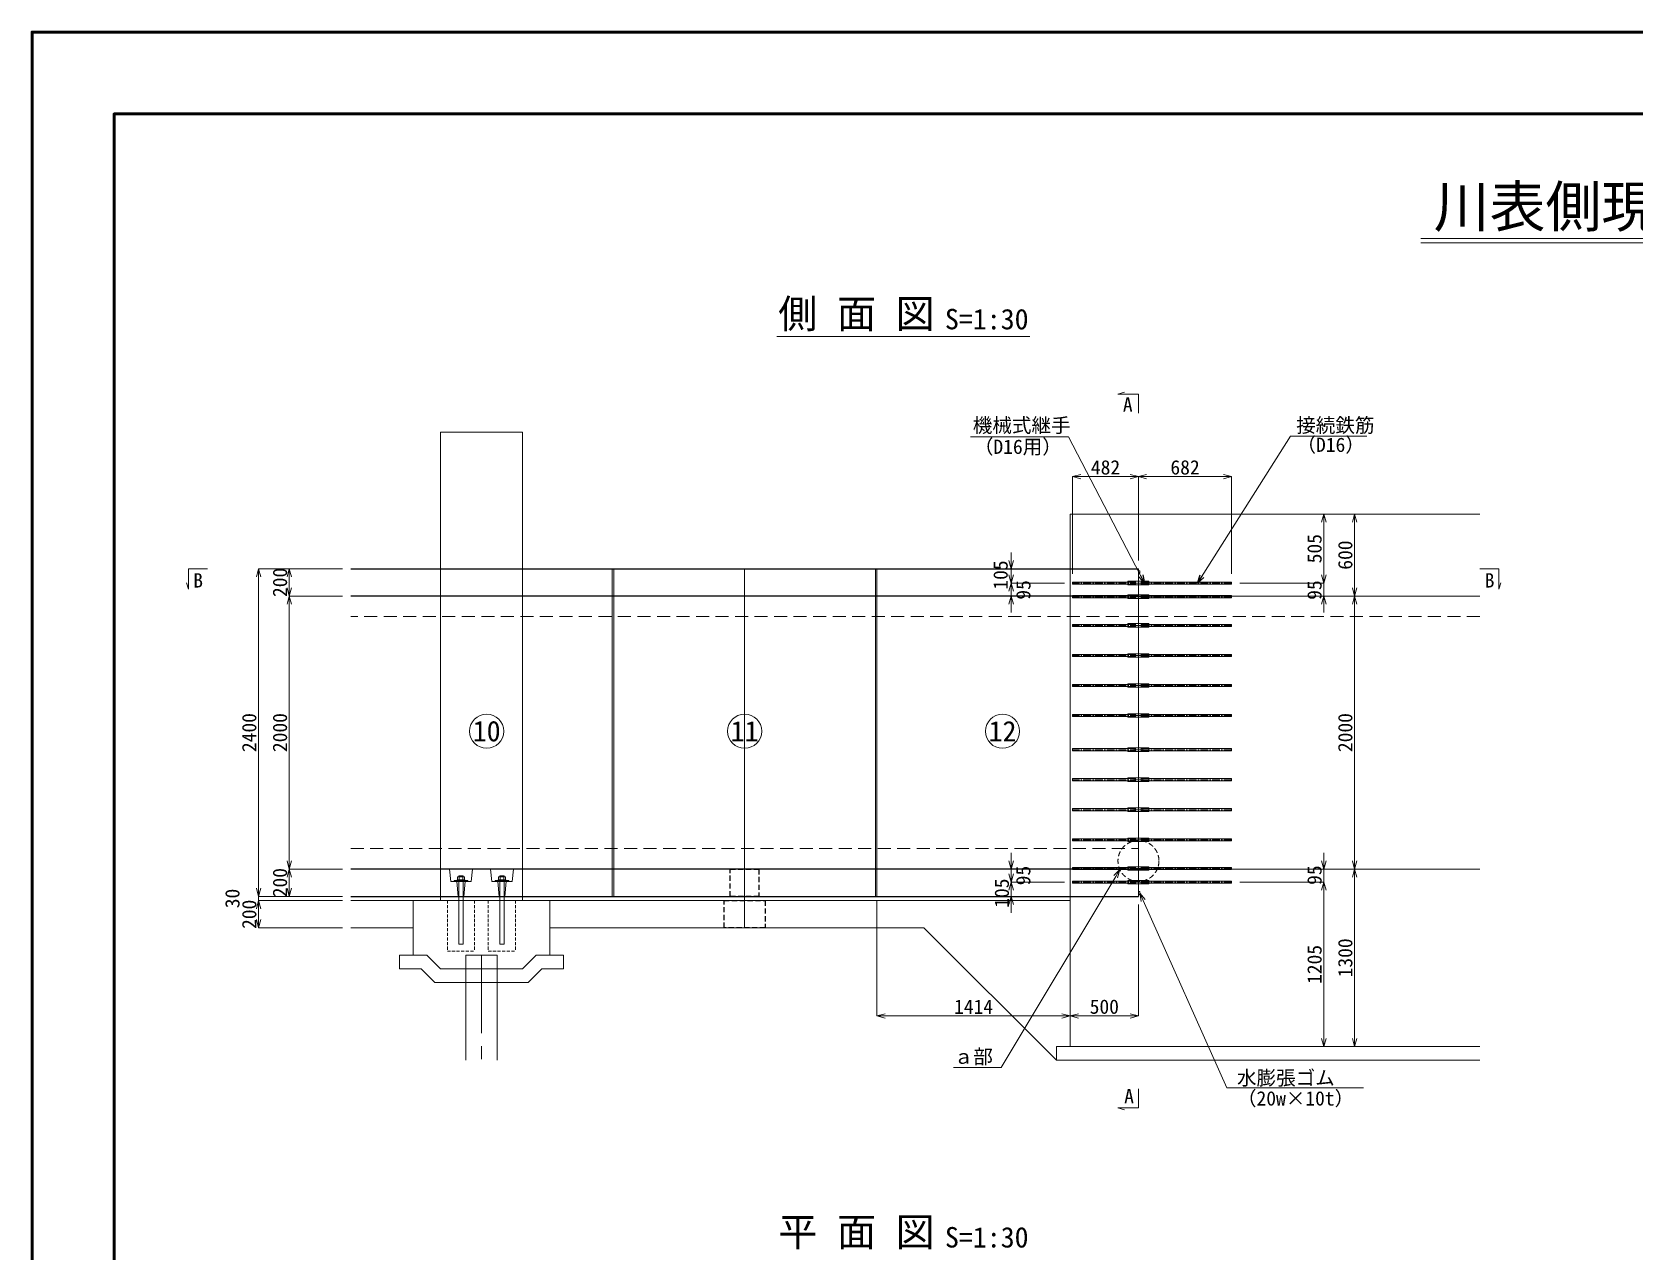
# Model space of a CAD drawing. Header units: millimetres. Extents: x 0 to 25230, y 0 to 17820.
# Drawn here: x 0 to 11733, y 8885 to 17820 of the extents above; entities that cross this region are included whole.
import ezdxf
from ezdxf import colors
from ezdxf.entities.mleader import LeaderData, LeaderLine
from ezdxf.enums import TextEntityAlignment as Align
from ezdxf.math import Vec2, Vec3

# ---------------------------------------------------------------- set-up
doc = ezdxf.new("R2010")
doc.units = ezdxf.units.MM
doc.header["$LTSCALE"] = 30
doc.header["$PDMODE"] = 3
doc.header["$PDSIZE"] = -2
for name, pattern in [('CENTER2', [28.575, 19.05, -3.175, 3.175, -3.175]), ('HIDDEN', [0.375, 0.25, -0.125]), ('HIDDEN2', [4.7625, 3.175, -1.5875])]:
    doc.linetypes.add(name, pattern=pattern)
for name, color, linetype, lineweight in [('0その他', 7, 'Continuous', 13), ('0タイトル', 7, 'Continuous', 13), ('0中心線', 7, 'CENTER2', 5), ('0寸法', 7, 'Continuous', 5), ('0文字', 41, 'Continuous', 5), ('1Pca-BOX', 3, 'Continuous', 25), ('1Pca-BOX割付', 4, 'Continuous', 13), ('1アンカーボルト孔', 30, 'Continuous', 13), ('1グラウトホール', 1, 'HIDDEN2', 25), ('2均し基礎コンクリート', 140, 'Continuous', 13), ('2現場打ち・増しコン', 1, 'HIDDEN2', 13), ('2遮水・可とう矢板', 43, 'Continuous', 13), ('3ブチルゴム等', 173, 'Continuous', 13), ('3機械式継手', 220, 'Continuous', 13), ('3金具', 243, 'Continuous', 13), ('D-TTL', 2, 'Continuous', 50)]:
    doc.layers.add(name, color=color, linetype=linetype, lineweight=lineweight)
doc.layers.add('D-WORK作業ﾚｲﾔ', color=9, linetype='Continuous', lineweight=5, plot=False)
doc.styles.get("Standard").update_dxf_attribs({"font": 'MS Gothic.ttf'})
doc.styles.add('寸法文字', font='MS Gothic.ttf')
doc.styles.add('文字', font='MS Gothic.ttf')
doc.dimstyles.new('1／30', dxfattribs={"dimscale": 30, "dimtxt": 3.5, "dimasz": 2, "dimexe": 0, "dimexo": 2, "dimgap": 0.5, "dimtad": 1, "dimdec": 0, "dimzin": 1, "dimdsep": 46, "dimtxsty": '寸法文字', "dimblk": 'OPEN30', "dimcen": 2.5, "dimclrd": 256, "dimclre": 256, "dimclrt": 256, "dimadec": 0, "dimazin": 0, "dimtfac": 1, "dimtdec": 0, "dimtmove": 0, "dimatfit": 3, "dimldrblk": 'OPEN30', "dimfxl": 1, "dimlwd": -1, "dimlwe": -1, "dimarcsym": 0})

# ---------------------------------------------------------------- blocks, each defined once
blk = doc.blocks.new('*U28')
at = {"layer": '0中心線', "ltscale": 0.1}
blk.add_line((682, 0), (-482, 0), dxfattribs=at)
at = {"layer": '3機械式継手'}
for p, q in [((-77, 8), (-482, 8)), ((-482, -8), (-482, 8)), ((-77, -13), (-77, 13)), ((-77, 13), (-22, 13)), ((-18, 13), (-22, 13)), ((-18, 13), (0, 13)), ((0, 13), (0, -13)), ((18, 13), (0, 13)), ((0, 13), (0, -13)), ((18, 13), (22, 13)), ((77, 13), (22, 13)), ((77, -13), (77, 13)), ((77, 8), (682, 8)), ((682, -8), (682, 8)), ((-77, -8), (-482, -8)), ((-77, -13), (-22, -13)), ((-18, -13), (-22, -13)), ((-18, -13), (0, -13)), ((18, -13), (0, -13)), ((18, -13), (22, -13)), ((77, -13), (22, -13)), ((77, -8), (682, -8))]:
    blk.add_line(p, q, dxfattribs=at)
at = {"layer": '3機械式継手', "linetype": 'HIDDEN2', "ltscale": 0.6}
for p, q in [((-77, 8), (0, 8)), ((-32, -8), (-32, 8)), ((-21, -8), (-21, 8)), ((77, 8), (0, 8)), ((21, -8), (21, 8)), ((32, -8), (32, 8)), ((-77, -8), (0, -8)), ((77, -8), (0, -8))]:
    blk.add_line(p, q, dxfattribs=at)
blk = doc.blocks.new('_Open30')
at = {"color": 0, "linetype": 'ByBlock', "lineweight": -2}
for p, q in [((-1, 0.27), (0, 0)), ((0, 0), (-1, -0.27)), ((0, 0), (-1, 0))]:
    blk.add_line(p, q, dxfattribs=at)
blk = doc.blocks.new('*D62')
at = {"layer": '0寸法', "ltscale": 30, "transparency": 16777216}
for p, q in [((7617, 13852), (7617, 14564)), ((7677, 14564), (8039, 14564)), ((8099, 13949), (8099, 14564))]:
    blk.add_line(p, q, dxfattribs=at)
at = {"layer": 'Defpoints', "color": 0, "ltscale": 30, "transparency": 16777216}
for p in [(8099, 14564), (8099, 13889), (7617, 13792)]:
    blk.add_point(p, dxfattribs=at)
at = {"layer": '0寸法', "ltscale": 30, "transparency": 16777216, "xscale": 60, "yscale": 60, "zscale": 60, "rotation": 180}
blk.add_blockref('_Open30', (7617, 14564), dxfattribs=at)
at = {"layer": '0寸法', "ltscale": 30, "transparency": 16777216, "xscale": 60, "yscale": 60, "zscale": 60}
blk.add_blockref('_Open30', (8099, 14564), dxfattribs=at)
at = {"layer": '0寸法', "ltscale": 30, "transparency": 16777216, "insert": (7858, 14631), "char_height": 105, "attachment_point": 5, "style": '寸法文字'}
blk.add_mtext('482', dxfattribs=at)
blk = doc.blocks.new('*D63')
at = {"layer": '0寸法', "ltscale": 30, "transparency": 16777216}
for p, q in [((8099, 13949), (8099, 14564)), ((8159, 14564), (8721, 14564)), ((8781, 13852), (8781, 14564))]:
    blk.add_line(p, q, dxfattribs=at)
at = {"layer": 'Defpoints', "color": 0, "ltscale": 30, "transparency": 16777216}
for p in [(8781, 14564), (8099, 13889), (8781, 13792)]:
    blk.add_point(p, dxfattribs=at)
at = {"layer": '0寸法', "ltscale": 30, "transparency": 16777216, "xscale": 60, "yscale": 60, "zscale": 60, "rotation": 180}
blk.add_blockref('_Open30', (8099, 14564), dxfattribs=at)
at = {"layer": '0寸法', "ltscale": 30, "transparency": 16777216, "xscale": 60, "yscale": 60, "zscale": 60}
blk.add_blockref('_Open30', (8781, 14564), dxfattribs=at)
at = {"layer": '0寸法', "ltscale": 30, "transparency": 16777216, "insert": (8440, 14631), "char_height": 105, "attachment_point": 5, "style": '寸法文字'}
blk.add_mtext('682', dxfattribs=at)
blk = doc.blocks.new('*D64')
at = {"layer": '0寸法', "ltscale": 30, "transparency": 16777216}
for p, q in [((7167, 13949), (7167, 14009)), ((7557, 13889), (7167, 13889)), ((7167, 13889), (7167, 13784)), ((7557, 13784), (7167, 13784)), ((7167, 13724), (7167, 13664))]:
    blk.add_line(p, q, dxfattribs=at)
at = {"layer": 'Defpoints', "color": 0, "ltscale": 30, "transparency": 16777216}
for p in [(7617, 13889), (7167, 13784), (7617, 13784)]:
    blk.add_point(p, dxfattribs=at)
at = {"layer": '0寸法', "ltscale": 30, "transparency": 16777216, "xscale": 60, "yscale": 60, "zscale": 60}
for p, rotation in [((7167, 13889), 270), ((7167, 13784), 90)]:
    blk.add_blockref('_Open30', p, dxfattribs=dict(at, rotation=rotation))
at = {"layer": '0寸法', "ltscale": 30, "transparency": 16777216, "insert": (7090, 13843), "char_height": 105, "attachment_point": 5, "rotation": 90, "style": '寸法文字'}
blk.add_mtext('105', dxfattribs=at)
blk = doc.blocks.new('*D65')
at = {"layer": '0寸法', "ltscale": 30, "transparency": 16777216}
for p, q in [((7167, 13844), (7167, 13904)), ((7557, 13784), (7167, 13784)), ((7167, 13784), (7167, 13689)), ((7557, 13689), (7167, 13689)), ((7167, 13629), (7167, 13569))]:
    blk.add_line(p, q, dxfattribs=at)
at = {"layer": 'Defpoints', "color": 0, "ltscale": 30, "transparency": 16777216}
for p in [(7617, 13784), (7167, 13689), (7617, 13689)]:
    blk.add_point(p, dxfattribs=at)
at = {"layer": '0寸法', "ltscale": 30, "transparency": 16777216, "xscale": 60, "yscale": 60, "zscale": 60}
for p, rotation in [((7167, 13784), 270), ((7167, 13689), 90)]:
    blk.add_blockref('_Open30', p, dxfattribs=dict(at, rotation=rotation))
at = {"layer": '0寸法', "ltscale": 30, "transparency": 16777216, "insert": (7257, 13734), "char_height": 105, "attachment_point": 5, "rotation": 90, "style": '寸法文字'}
blk.add_mtext('95', dxfattribs=at)
blk = doc.blocks.new('*D66')
at = {"layer": '0寸法', "ltscale": 30, "transparency": 16777216}
for p, q in [((8841, 14289), (9456, 14289)), ((9456, 14229), (9456, 13844)), ((8841, 13784), (9456, 13784))]:
    blk.add_line(p, q, dxfattribs=at)
at = {"layer": 'Defpoints', "color": 0, "ltscale": 30, "transparency": 16777216}
for p in [(8781, 14289), (8781, 13784), (9456, 13784)]:
    blk.add_point(p, dxfattribs=at)
at = {"layer": '0寸法', "ltscale": 30, "transparency": 16777216, "xscale": 60, "yscale": 60, "zscale": 60}
for p, rotation in [((9456, 14289), 90), ((9456, 13784), 270)]:
    blk.add_blockref('_Open30', p, dxfattribs=dict(at, rotation=rotation))
at = {"layer": '0寸法', "ltscale": 30, "transparency": 16777216, "insert": (9388, 14036), "char_height": 105, "attachment_point": 5, "rotation": 90, "style": '寸法文字'}
blk.add_mtext('505', dxfattribs=at)
blk = doc.blocks.new('*D67')
at = {"layer": '0寸法', "ltscale": 30, "transparency": 16777216}
for p, q in [((9456, 13844), (9456, 13904)), ((8841, 13784), (9456, 13784)), ((9456, 13784), (9456, 13689)), ((8841, 13689), (9456, 13689)), ((9456, 13629), (9456, 13569))]:
    blk.add_line(p, q, dxfattribs=at)
at = {"layer": 'Defpoints', "color": 0, "ltscale": 30, "transparency": 16777216}
for p in [(8781, 13784), (8781, 13689), (9456, 13689)]:
    blk.add_point(p, dxfattribs=at)
at = {"layer": '0寸法', "ltscale": 30, "transparency": 16777216, "xscale": 60, "yscale": 60, "zscale": 60}
for p, rotation in [((9456, 13784), 270), ((9456, 13689), 90)]:
    blk.add_blockref('_Open30', p, dxfattribs=dict(at, rotation=rotation))
at = {"layer": '0寸法', "ltscale": 30, "transparency": 16777216, "insert": (9388, 13733), "char_height": 105, "attachment_point": 5, "rotation": 90, "style": '寸法文字'}
blk.add_mtext('95', dxfattribs=at)
blk = doc.blocks.new('*D68')
at = {"layer": '0寸法', "ltscale": 30, "transparency": 16777216}
for p, q in [((8841, 13689), (9681, 13689)), ((9681, 13629), (9681, 11749)), ((8841, 11689), (9681, 11689))]:
    blk.add_line(p, q, dxfattribs=at)
at = {"layer": 'Defpoints', "color": 0, "ltscale": 30, "transparency": 16777216}
for p in [(8781, 13689), (8781, 11689), (9681, 11689)]:
    blk.add_point(p, dxfattribs=at)
at = {"layer": '0寸法', "ltscale": 30, "transparency": 16777216, "xscale": 60, "yscale": 60, "zscale": 60}
for p, rotation in [((9681, 13689), 90), ((9681, 11689), 270)]:
    blk.add_blockref('_Open30', p, dxfattribs=dict(at, rotation=rotation))
at = {"layer": '0寸法', "ltscale": 30, "transparency": 16777216, "insert": (9613, 12689), "char_height": 105, "attachment_point": 5, "rotation": 90, "style": '寸法文字'}
blk.add_mtext('2000', dxfattribs=at)
blk = doc.blocks.new('*D69')
at = {"layer": '0寸法', "ltscale": 30, "transparency": 16777216}
for p, q in [((8841, 14289), (9681, 14289)), ((9681, 13749), (9681, 14229)), ((8841, 13689), (9681, 13689))]:
    blk.add_line(p, q, dxfattribs=at)
at = {"layer": 'Defpoints', "color": 0, "ltscale": 30, "transparency": 16777216}
for p in [(8781, 14289), (9681, 14289), (8781, 13689)]:
    blk.add_point(p, dxfattribs=at)
at = {"layer": '0寸法', "ltscale": 30, "transparency": 16777216, "xscale": 60, "yscale": 60, "zscale": 60}
for p, rotation in [((9681, 14289), 90), ((9681, 13689), 270)]:
    blk.add_blockref('_Open30', p, dxfattribs=dict(at, rotation=rotation))
at = {"layer": '0寸法', "ltscale": 30, "transparency": 16777216, "insert": (9613, 13989), "char_height": 105, "attachment_point": 5, "rotation": 90, "style": '寸法文字'}
blk.add_mtext('600', dxfattribs=at)
blk = doc.blocks.new('*D71')
at = {"layer": '0寸法', "ltscale": 30, "transparency": 16777216}
for p, q in [((9456, 11749), (9456, 11809)), ((8841, 11689), (9456, 11689)), ((9456, 11689), (9456, 11594)), ((8841, 11594), (9456, 11594)), ((9456, 11534), (9456, 11474))]:
    blk.add_line(p, q, dxfattribs=at)
at = {"layer": 'Defpoints', "color": 0, "ltscale": 30, "transparency": 16777216}
for p in [(8781, 11689), (8781, 11594), (9456, 11594)]:
    blk.add_point(p, dxfattribs=at)
at = {"layer": '0寸法', "ltscale": 30, "transparency": 16777216, "xscale": 60, "yscale": 60, "zscale": 60}
for p, rotation in [((9456, 11689), 270), ((9456, 11594), 90)]:
    blk.add_blockref('_Open30', p, dxfattribs=dict(at, rotation=rotation))
at = {"layer": '0寸法', "ltscale": 30, "transparency": 16777216, "insert": (9388, 11645), "char_height": 105, "attachment_point": 5, "rotation": 90, "style": '寸法文字'}
blk.add_mtext('95', dxfattribs=at)
blk = doc.blocks.new('*D72')
at = {"layer": '0寸法', "ltscale": 30, "transparency": 16777216}
for p, q in [((8841, 11594), (9456, 11594)), ((9456, 11534), (9456, 10449)), ((8841, 10389), (9456, 10389))]:
    blk.add_line(p, q, dxfattribs=at)
at = {"layer": 'Defpoints', "color": 0, "ltscale": 30, "transparency": 16777216}
for p in [(8781, 11594), (8781, 10389), (9456, 10389)]:
    blk.add_point(p, dxfattribs=at)
at = {"layer": '0寸法', "ltscale": 30, "transparency": 16777216, "xscale": 60, "yscale": 60, "zscale": 60}
for p, rotation in [((9456, 11594), 90), ((9456, 10389), 270)]:
    blk.add_blockref('_Open30', p, dxfattribs=dict(at, rotation=rotation))
at = {"layer": '0寸法', "ltscale": 30, "transparency": 16777216, "insert": (9388, 10991), "char_height": 105, "attachment_point": 5, "rotation": 90, "style": '寸法文字'}
blk.add_mtext('1205', dxfattribs=at)
blk = doc.blocks.new('*D70')
at = {"layer": '0寸法', "ltscale": 30, "transparency": 16777216}
for p, q in [((8841, 11689), (9681, 11689)), ((9681, 11629), (9681, 10449)), ((8841, 10389), (9681, 10389))]:
    blk.add_line(p, q, dxfattribs=at)
at = {"layer": 'Defpoints', "color": 0, "ltscale": 30, "transparency": 16777216}
for p in [(8781, 11689), (8781, 10389), (9681, 10389)]:
    blk.add_point(p, dxfattribs=at)
at = {"layer": '0寸法', "ltscale": 30, "transparency": 16777216, "xscale": 60, "yscale": 60, "zscale": 60}
for p, rotation in [((9681, 11689), 90), ((9681, 10389), 270)]:
    blk.add_blockref('_Open30', p, dxfattribs=dict(at, rotation=rotation))
at = {"layer": '0寸法', "ltscale": 30, "transparency": 16777216, "insert": (9613, 11039), "char_height": 105, "attachment_point": 5, "rotation": 90, "style": '寸法文字'}
blk.add_mtext('1300', dxfattribs=at)
blk = doc.blocks.new('*D73')
at = {"layer": '0寸法', "ltscale": 30, "transparency": 16777216}
for p, q in [((7167, 11749), (7167, 11809)), ((7557, 11689), (7167, 11689)), ((7167, 11689), (7167, 11594)), ((7557, 11594), (7167, 11594)), ((7167, 11534), (7167, 11474))]:
    blk.add_line(p, q, dxfattribs=at)
at = {"layer": 'Defpoints', "color": 0, "ltscale": 30, "transparency": 16777216}
for p in [(7617, 11689), (7167, 11594), (7617, 11594)]:
    blk.add_point(p, dxfattribs=at)
at = {"layer": '0寸法', "ltscale": 30, "transparency": 16777216, "xscale": 60, "yscale": 60, "zscale": 60}
for p, rotation in [((7167, 11689), 270), ((7167, 11594), 90)]:
    blk.add_blockref('_Open30', p, dxfattribs=dict(at, rotation=rotation))
at = {"layer": '0寸法', "ltscale": 30, "transparency": 16777216, "insert": (7256, 11642), "char_height": 105, "attachment_point": 5, "rotation": 90, "style": '寸法文字'}
blk.add_mtext('95', dxfattribs=at)
blk = doc.blocks.new('*D74')
at = {"layer": '0寸法', "ltscale": 30, "transparency": 16777216}
for p, q in [((7167, 11654), (7167, 11714)), ((7557, 11594), (7167, 11594)), ((7167, 11594), (7167, 11489)), ((7557, 11489), (7167, 11489)), ((7167, 11429), (7167, 11369))]:
    blk.add_line(p, q, dxfattribs=at)
at = {"layer": 'Defpoints', "color": 0, "ltscale": 30, "transparency": 16777216}
for p in [(7617, 11594), (7167, 11489), (7617, 11489)]:
    blk.add_point(p, dxfattribs=at)
at = {"layer": '0寸法', "ltscale": 30, "transparency": 16777216, "xscale": 60, "yscale": 60, "zscale": 60}
for p, rotation in [((7167, 11594), 270), ((7167, 11489), 90)]:
    blk.add_blockref('_Open30', p, dxfattribs=dict(at, rotation=rotation))
at = {"layer": '0寸法', "ltscale": 30, "transparency": 16777216, "insert": (7099, 11513), "char_height": 105, "attachment_point": 5, "rotation": 90, "style": '寸法文字'}
blk.add_mtext('105', dxfattribs=at)
blk = doc.blocks.new('*D75')
at = {"layer": '0寸法', "ltscale": 30, "transparency": 16777216}
for p, q in [((6185, 11429), (6185, 10614)), ((7599, 11429), (7599, 10614)), ((6245, 10614), (7539, 10614))]:
    blk.add_line(p, q, dxfattribs=at)
at = {"layer": 'Defpoints', "color": 0, "ltscale": 30, "transparency": 16777216}
for p in [(6185, 11489), (7599, 11489), (7599, 10614)]:
    blk.add_point(p, dxfattribs=at)
at = {"layer": '0寸法', "ltscale": 30, "transparency": 16777216, "xscale": 60, "yscale": 60, "zscale": 60, "rotation": 180}
blk.add_blockref('_Open30', (6185, 10614), dxfattribs=at)
at = {"layer": '0寸法', "ltscale": 30, "transparency": 16777216, "xscale": 60, "yscale": 60, "zscale": 60}
blk.add_blockref('_Open30', (7599, 10614), dxfattribs=at)
at = {"layer": '0寸法', "ltscale": 30, "transparency": 16777216, "insert": (6892, 10681), "char_height": 105, "attachment_point": 5, "style": '寸法文字'}
blk.add_mtext('1414', dxfattribs=at)
blk = doc.blocks.new('*D76')
at = {"layer": '0寸法', "ltscale": 30, "transparency": 16777216}
for p, q in [((7599, 11429), (7599, 10614)), ((8099, 11429), (8099, 10614)), ((7659, 10614), (8039, 10614))]:
    blk.add_line(p, q, dxfattribs=at)
at = {"layer": 'Defpoints', "color": 0, "ltscale": 30, "transparency": 16777216}
for p in [(7599, 11489), (8099, 11489), (8099, 10614)]:
    blk.add_point(p, dxfattribs=at)
at = {"layer": '0寸法', "ltscale": 30, "transparency": 16777216, "xscale": 60, "yscale": 60, "zscale": 60, "rotation": 180}
blk.add_blockref('_Open30', (7599, 10614), dxfattribs=at)
at = {"layer": '0寸法', "ltscale": 30, "transparency": 16777216, "xscale": 60, "yscale": 60, "zscale": 60}
blk.add_blockref('_Open30', (8099, 10614), dxfattribs=at)
at = {"layer": '0寸法', "ltscale": 30, "transparency": 16777216, "insert": (7849, 10681), "char_height": 105, "attachment_point": 5, "style": '寸法文字'}
blk.add_mtext('500', dxfattribs=at)
blk = doc.blocks.new('*D77')
at = {"layer": '0寸法', "ltscale": 30, "transparency": 16777216}
for p, q in [((2273, 13889), (1883, 13889)), ((1883, 13829), (1883, 13749)), ((2273, 13689), (1883, 13689))]:
    blk.add_line(p, q, dxfattribs=at)
at = {"layer": 'Defpoints', "color": 0, "ltscale": 30, "transparency": 16777216}
for p in [(2333, 13889), (1883, 13689), (2333, 13689)]:
    blk.add_point(p, dxfattribs=at)
at = {"layer": '0寸法', "ltscale": 30, "transparency": 16777216, "xscale": 60, "yscale": 60, "zscale": 60}
for p, rotation in [((1883, 13889), 90), ((1883, 13689), 270)]:
    blk.add_blockref('_Open30', p, dxfattribs=dict(at, rotation=rotation))
at = {"layer": '0寸法', "ltscale": 30, "transparency": 16777216, "insert": (1815, 13789), "char_height": 105, "attachment_point": 5, "rotation": 90, "style": '寸法文字'}
blk.add_mtext('200', dxfattribs=at)
blk = doc.blocks.new('*D78')
at = {"layer": '0寸法', "ltscale": 30, "transparency": 16777216}
for p, q in [((2273, 13689), (1883, 13689)), ((1883, 13629), (1883, 11749)), ((2273, 11689), (1883, 11689))]:
    blk.add_line(p, q, dxfattribs=at)
at = {"layer": 'Defpoints', "color": 0, "ltscale": 30, "transparency": 16777216}
for p in [(2333, 13689), (1883, 11689), (2333, 11689)]:
    blk.add_point(p, dxfattribs=at)
at = {"layer": '0寸法', "ltscale": 30, "transparency": 16777216, "xscale": 60, "yscale": 60, "zscale": 60}
for p, rotation in [((1883, 13689), 90), ((1883, 11689), 270)]:
    blk.add_blockref('_Open30', p, dxfattribs=dict(at, rotation=rotation))
at = {"layer": '0寸法', "ltscale": 30, "transparency": 16777216, "insert": (1815, 12689), "char_height": 105, "attachment_point": 5, "rotation": 90, "style": '寸法文字'}
blk.add_mtext('2000', dxfattribs=at)
blk = doc.blocks.new('*D79')
at = {"layer": '0寸法', "ltscale": 30, "transparency": 16777216}
for p, q in [((2273, 11689), (1883, 11689)), ((1883, 11629), (1883, 11549)), ((2273, 11489), (1883, 11489))]:
    blk.add_line(p, q, dxfattribs=at)
at = {"layer": 'Defpoints', "color": 0, "ltscale": 30, "transparency": 16777216}
for p in [(2333, 11689), (1883, 11489), (2333, 11489)]:
    blk.add_point(p, dxfattribs=at)
at = {"layer": '0寸法', "ltscale": 30, "transparency": 16777216, "xscale": 60, "yscale": 60, "zscale": 60}
for p, rotation in [((1883, 11689), 90), ((1883, 11489), 270)]:
    blk.add_blockref('_Open30', p, dxfattribs=dict(at, rotation=rotation))
at = {"layer": '0寸法', "ltscale": 30, "transparency": 16777216, "insert": (1815, 11590), "char_height": 105, "attachment_point": 5, "rotation": 90, "style": '寸法文字'}
blk.add_mtext('200', dxfattribs=at)
blk = doc.blocks.new('*D80')
at = {"layer": '0寸法', "ltscale": 30, "transparency": 16777216}
for p, q in [((2273, 13889), (1658, 13889)), ((1658, 13829), (1658, 11549)), ((2273, 11489), (1658, 11489))]:
    blk.add_line(p, q, dxfattribs=at)
at = {"layer": 'Defpoints', "color": 0, "ltscale": 30, "transparency": 16777216}
for p in [(2333, 13889), (1658, 11489), (2333, 11489)]:
    blk.add_point(p, dxfattribs=at)
at = {"layer": '0寸法', "ltscale": 30, "transparency": 16777216, "xscale": 60, "yscale": 60, "zscale": 60}
for p, rotation in [((1658, 13889), 90), ((1658, 11489), 270)]:
    blk.add_blockref('_Open30', p, dxfattribs=dict(at, rotation=rotation))
at = {"layer": '0寸法', "ltscale": 30, "transparency": 16777216, "insert": (1590, 12689), "char_height": 105, "attachment_point": 5, "rotation": 90, "style": '寸法文字'}
blk.add_mtext('2400', dxfattribs=at)
blk = doc.blocks.new('*D81')
at = {"layer": '0寸法', "ltscale": 30, "transparency": 16777216}
for p, q in [((1658, 11549), (1658, 11609)), ((2273, 11489), (1658, 11489)), ((1658, 11489), (1658, 11459)), ((2273, 11459), (1658, 11459)), ((1658, 11399), (1658, 11339))]:
    blk.add_line(p, q, dxfattribs=at)
at = {"layer": 'Defpoints', "color": 0, "ltscale": 30, "transparency": 16777216}
for p in [(1658, 11459), (2333, 11489), (2333, 11459)]:
    blk.add_point(p, dxfattribs=at)
at = {"layer": '0寸法', "ltscale": 30, "transparency": 16777216, "xscale": 60, "yscale": 60, "zscale": 60}
for p, rotation in [((1658, 11489), 270), ((1658, 11459), 90)]:
    blk.add_blockref('_Open30', p, dxfattribs=dict(at, rotation=rotation))
at = {"layer": '0寸法', "ltscale": 30, "transparency": 16777216, "insert": (1467, 11474), "char_height": 105, "attachment_point": 5, "rotation": 90, "style": '寸法文字'}
blk.add_mtext('30', dxfattribs=at)
blk = doc.blocks.new('*D82')
at = {"layer": '0寸法', "ltscale": 30, "transparency": 16777216}
for p, q in [((2273, 11459), (1658, 11459)), ((1658, 11399), (1658, 11319)), ((2273, 11259), (1658, 11259))]:
    blk.add_line(p, q, dxfattribs=at)
at = {"layer": 'Defpoints', "color": 0, "ltscale": 30, "transparency": 16777216}
for p in [(2333, 11459), (1658, 11259), (2333, 11259)]:
    blk.add_point(p, dxfattribs=at)
at = {"layer": '0寸法', "ltscale": 30, "transparency": 16777216, "xscale": 60, "yscale": 60, "zscale": 60}
for p, rotation in [((1658, 11459), 90), ((1658, 11259), 270)]:
    blk.add_blockref('_Open30', p, dxfattribs=dict(at, rotation=rotation))
at = {"layer": '0寸法', "ltscale": 30, "transparency": 16777216, "insert": (1590, 11358), "char_height": 105, "attachment_point": 5, "rotation": 90, "style": '寸法文字'}
blk.add_mtext('200', dxfattribs=at)

msp = doc.modelspace()

# ---------------------------------------------------------------- linework, layer by layer
at = {"layer": '0その他', "linetype": 'HIDDEN', "ltscale": 5}
msp.add_circle((8098.89, 11748.86), 150, dxfattribs=at)
at = {"layer": '0タイトル'}
for p, q in [((10165, 16307.03), (15065, 16307.03)), ((10165, 16277.03), (15065, 16277.03)), ((7304.41, 15591.01), (5451.72, 15591.01))]:
    msp.add_line(p, q, dxfattribs=at)
at = {"layer": '0中心線'}
msp.add_line((3289.89, 11058.86), (3289.89, 10288.86), dxfattribs=at)
at = {"layer": '0文字'}
for points in [[(8098.89, 15028.28), (8098.89, 15167.38), (7948.31, 15167.38), (7996.78, 15182.05)], [(1284.08, 13888.86), (1144.98, 13888.86), (1144.98, 13738.28), (1130.32, 13786.75)], [(10598.89, 13888.86), (10737.99, 13888.86), (10737.99, 13738.28), (10752.65, 13786.75)], [(8098.89, 10078.77), (8098.89, 9939.67), (7948.31, 9939.67), (7996.78, 9925)]]:
    msp.add_lwpolyline(points, dxfattribs=at)
for centre in [(3327.89, 12698.86), (5215.89, 12698.86), (7103.89, 12698.86)]:
    msp.add_circle(centre, 125, dxfattribs=at)
at = {"layer": '1Pca-BOX'}
for p, q in [((2332.89, 13888.86), (8098.89, 13888.86)), ((8098.89, 13688.86), (2332.89, 13688.86)), ((8098.89, 11688.86), (2332.89, 11688.86)), ((2332.89, 11488.86), (8098.89, 11488.86))]:
    msp.add_line(p, q, dxfattribs=at)
at = {"layer": '1Pca-BOX', "linetype": 'HIDDEN2', "lineweight": 9}
for p, q in [((8098.89, 13538.86), (2332.89, 13538.86)), ((2332.89, 11838.86), (8098.89, 11838.86))]:
    msp.add_line(p, q, dxfattribs=at)
at = {"layer": '1Pca-BOX割付'}
for p, q in [((4246.89, 13888.86), (4246.89, 11488.86)), ((4258.89, 13888.86), (4258.89, 11488.86)), ((6172.89, 13888.86), (6172.89, 11488.86)), ((6184.89, 13888.86), (6184.89, 11488.86))]:
    msp.add_line(p, q, dxfattribs=at)
at = {"layer": '1アンカーボルト孔', "ltscale": 10}
for p, q in [((3109.89, 11598.86), (3119.89, 11488.86)), ((3409.89, 11598.86), (3419.89, 11488.86))]:
    msp.add_line(p, q, dxfattribs=at)
at = {"layer": '1アンカーボルト孔', "ltscale": 3}
for p, q in [((3159.89, 11488.86), (3169.89, 11598.86)), ((3459.89, 11488.86), (3469.89, 11598.86)), ((3119.89, 11488.86), (3159.89, 11488.86)), ((3419.89, 11488.86), (3459.89, 11488.86))]:
    msp.add_line(p, q, dxfattribs=at)
at = {"layer": '1アンカーボルト孔', "linetype": 'HIDDEN', "ltscale": 3}
for p, q in [((3039.88, 11458.86), (3039.88, 11088.86)), ((3239.88, 11458.86), (3239.88, 11088.86)), ((3339.88, 11458.86), (3339.88, 11088.86)), ((3539.88, 11458.86), (3539.88, 11088.86)), ((3039.88, 11088.86), (3239.88, 11088.86)), ((3339.88, 11088.86), (3539.88, 11088.86))]:
    msp.add_line(p, q, dxfattribs=at)
at = {"layer": '1アンカーボルト孔', "ltscale": 3}
for points in [[(3064.88, 11598.86), (3054.89, 11688.86), (3224.89, 11688.86), (3214.89, 11598.86)], [(3364.88, 11598.86), (3354.89, 11688.86), (3524.89, 11688.86), (3514.89, 11598.86)]]:
    msp.add_lwpolyline(points, close=True, dxfattribs=at)
at = {"layer": '1グラウトホール', "ltscale": 0.4}
for points in [[(5110.89, 11688.86), (5320.89, 11688.86), (5320.89, 11488.86), (5110.89, 11488.86)], [(5065.89, 11458.86), (5365.89, 11458.86), (5365.89, 11258.86), (5065.89, 11258.86)]]:
    msp.add_lwpolyline(points, close=True, dxfattribs=at)
at = {"layer": '2均し基礎コンクリート'}
for p, q in [((2332.89, 11458.86), (7598.89, 11458.86)), ((6184.89, 11458.86), (6184.89, 11258.86)), ((2332.89, 11258.86), (2789.89, 11258.86)), ((3789.89, 11258.86), (6528.89, 11258.86)), ((6528.89, 11258.86), (7498.89, 10288.86)), ((7598.89, 10388.86), (7498.89, 10388.86)), ((7498.89, 10288.86), (7498.89, 10388.86)), ((10598.89, 10288.86), (7498.89, 10288.86))]:
    msp.add_line(p, q, dxfattribs=at)
msp.add_lwpolyline([(3789.89, 11058.86), (3889.89, 11058.86), (3889.89, 10958.86), (3731.31, 10958.86), (3631.31, 10858.86), (2948.47, 10858.86), (2848.47, 10958.86), (2689.89, 10958.86), (2689.89, 11058.86), (2789.89, 11058.86)], dxfattribs=at)
at = {"layer": '2現場打ち・増しコン', "linetype": 'Continuous'}
for p, q in [((2989.89, 14888.86), (2989.89, 13888.86)), ((3589.89, 14888.86), (2989.89, 14888.86)), ((3589.89, 14888.86), (3589.89, 13888.86)), ((7598.89, 13888.86), (7598.89, 14288.86)), ((7598.89, 14288.86), (10598.89, 14288.86)), ((10598.89, 13688.86), (8098.89, 13688.86)), ((10598.89, 11688.86), (8098.89, 11688.86)), ((2789.89, 11458.86), (2789.89, 11058.86)), ((3789.89, 11458.86), (2789.89, 11458.86)), ((3789.89, 11458.86), (3789.89, 11058.86)), ((7598.89, 11488.86), (7598.89, 10388.86)), ((10598.89, 10388.86), (7598.89, 10388.86))]:
    msp.add_line(p, q, dxfattribs=at)
at = {"layer": '2現場打ち・増しコン', "linetype": 'Continuous', "ltscale": 0.2}
for p, q in [((2989.89, 13888.86), (2989.89, 11458.86)), ((3589.89, 13888.86), (3589.89, 11458.86)), ((7598.89, 11488.86), (7598.89, 13888.86))]:
    msp.add_line(p, q, dxfattribs=at)
at = {"layer": '2現場打ち・増しコン', "linetype": 'HIDDEN2', "lineweight": 9}
msp.add_line((10598.89, 13538.86), (8098.89, 13538.86), dxfattribs=at)
at = {"layer": '2現場打ち・増しコン', "linetype": 'Continuous'}
for points in [[(7598.89, 11488.86), (8098.89, 11488.86), (8098.89, 13888.86), (7598.89, 13888.86)], [(2789.89, 11058.86), (2889.89, 11058.86), (2989.89, 10958.86), (3589.89, 10958.86), (3689.89, 11058.86), (3789.89, 11058.86)]]:
    msp.add_lwpolyline(points, dxfattribs=at)
at = {"layer": '2遮水・可とう矢板'}
for p, q in [((3174.89, 11058.86), (3174.89, 10288.86)), ((3404.89, 11058.86), (3174.89, 11058.86)), ((3404.89, 11058.86), (3404.89, 10288.86))]:
    msp.add_line(p, q, dxfattribs=at)
at = {"layer": '3ブチルゴム等'}
for points in [[(8098.89, 13853.86), (8108.89, 13853.86), (8108.89, 13873.86), (8098.89, 13873.86)], [(8098.89, 11523.86), (8108.89, 11523.86), (8108.89, 11503.86), (8098.89, 11503.86)]]:
    msp.add_lwpolyline(points, close=True, dxfattribs=at)
at = {"layer": '3金具'}
for p, q in [((3123.88, 11638.86), (3155.88, 11638.86)), ((3123.88, 11638.86), (3123.88, 11633.36)), ((3155.88, 11638.86), (3155.88, 11633.36)), ((3423.88, 11638.86), (3455.88, 11638.86)), ((3423.88, 11638.86), (3423.88, 11633.36)), ((3455.88, 11638.86), (3455.88, 11633.36)), ((3123.88, 11138.86), (3155.88, 11138.86)), ((3423.88, 11138.86), (3455.88, 11138.86))]:
    msp.add_line(p, q, dxfattribs=at)
at = {"layer": '3金具', "ltscale": 0.3}
for p, q in [((3125.83, 11633.36), (3125.83, 11609.36)), ((3153.93, 11633.36), (3153.93, 11609.36)), ((3425.83, 11633.36), (3425.83, 11609.36)), ((3453.93, 11633.36), (3453.93, 11609.36)), ((3123.88, 11598.86), (3123.88, 11138.86)), ((3155.88, 11598.86), (3155.88, 11138.86)), ((3423.88, 11598.86), (3423.88, 11138.86)), ((3455.88, 11598.86), (3455.88, 11138.86))]:
    msp.add_line(p, q, dxfattribs=at)
at = {"layer": '3金具', "linetype": 'HIDDEN'}
for p, q in [((3123.38, 11609.36), (3123.38, 11598.86)), ((3156.38, 11609.36), (3156.38, 11598.86)), ((3423.38, 11609.36), (3423.38, 11598.86)), ((3456.38, 11609.36), (3456.38, 11598.86))]:
    msp.add_line(p, q, dxfattribs=at)
at = {"layer": '3金具'}
for points in [[(3113.33, 11633.36), (3166.43, 11633.36), (3166.43, 11609.36), (3113.33, 11609.36)], [(3413.33, 11633.36), (3466.43, 11633.36), (3466.43, 11609.36), (3413.33, 11609.36)], [(3089.88, 11604.86), (3189.88, 11604.86), (3189.88, 11598.86), (3089.88, 11598.86)], [(3111.88, 11609.36), (3167.88, 11609.36), (3167.88, 11604.86), (3111.88, 11604.86)], [(3389.88, 11604.86), (3489.88, 11604.86), (3489.88, 11598.86), (3389.88, 11598.86)], [(3411.88, 11609.36), (3467.88, 11609.36), (3467.88, 11604.86), (3411.88, 11604.86)]]:
    msp.add_lwpolyline(points, close=True, dxfattribs=at)
at = {"layer": 'D-TTL'}
for points in [[(0, 0), (25230, 0), (25230, 17820), (0, 17820)], [(600, 600), (24630, 600), (24630, 17220), (600, 17220)]]:
    msp.add_lwpolyline(points, close=True, dxfattribs=at)
at = {"layer": 'D-WORK作業ﾚｲﾔ'}
msp.add_line((5215.89, 13888.86), (5215.89, 11258.86), dxfattribs=at)

# ---------------------------------------------------------------- block references
at = {"layer": '3機械式継手', "ltscale": 0.8}
for p in [(8098.89, 13783.86), (8098.89, 13683.86), (8098.89, 13473.86), (8098.89, 13253.86), (8098.89, 13033.86), (8098.89, 12813.86), (8098.89, 12563.86), (8098.89, 12343.86), (8098.89, 12123.86), (8098.89, 11903.86), (8098.89, 11693.86), (8098.89, 11593.86)]:
    msp.add_blockref('*U28', p, dxfattribs=at)

# ---------------------------------------------------------------- texts
at = {"layer": '0タイトル', "style": '文字'}
for s, height, p in [('川表側現場打接合部詳細図', 300, (10259.92, 16392.03)), ('側 面 図', 210, (5462.25, 15651.8)), ('S=1:30', 150, (6682.32, 15642.42)), ('平 面 図', 210, (5462.25, 8926.81)), ('S=1:30', 150, (6682.32, 8917.43))]:
    msp.add_text(s, height=height, dxfattribs=at).set_placement(p)
at = {"layer": '0文字'}
for s, p in [('A', (7984.88, 15038.66)), ('B', (1179.81, 13751.39)), ('B', (10633.34, 13751.39)), ('A', (7994.3, 9973.58))]:
    msp.add_text(s, height=105, dxfattribs=at).set_placement(p)
at = {"layer": '0文字', "style": '文字'}
for s, p in [('（D16用）', (6894.02, 14730.37)), ('（D16）', (9255.55, 14744.55))]:
    msp.add_text(s, height=105, dxfattribs=at).set_placement(p)
for s, p in [('10', (3327.89, 12698.86)), ('11', (5215.89, 12698.86)), ('12', (7103.89, 12698.86))]:
    msp.add_text(s, height=150, dxfattribs=at).set_placement(p, align=Align.MIDDLE)
at = {"layer": '0文字', "char_height": 105, "attachment_point": 7}
for s, insert in [('機械式継手', (6886.22, 14875.3)), ('接続鉄筋', (9253.77, 14875.27))]:
    msp.add_mtext(s, dxfattribs=dict(at, insert=insert))

# ---------------------------------------------------------------- dimensions: what is measured, and where the dimension line sits
at = {"layer": '0寸法', "ltscale": 30}
for base, p1, p2, picture, middle in [((8098.89, 14563.86), (7616.89, 13791.86), (8098.89, 13888.86), '*D62', (7857.89, 14631.36)), ((7598.89, 10613.86), (6184.89, 11488.86), (7598.89, 11488.86), '*D75', (6891.89, 10681.36))]:
    dim = msp.add_linear_dim(base=base, p1=p1, p2=p2, dimstyle='1／30', dxfattribs=at)
    dim.commit()
    dim.dimension.update_dxf_attribs({"geometry": picture, "text_midpoint": middle})
for base, p1, p2, picture, middle in [((8780.89, 14563.86), (8098.89, 13888.86), (8780.89, 13791.86), '*D63', (8439.89, 14631.36)), ((8098.89, 10613.86), (7598.89, 11488.86), (8098.89, 11488.86), '*D76', (7848.89, 10681.36))]:
    dim = msp.add_linear_dim(base=base, p1=p1, p2=p2, dimstyle='1／30', override={"dimtmove": 1}, dxfattribs=at)
    dim.commit()
    dim.dimension.update_dxf_attribs({"geometry": picture, "text_midpoint": middle})
for base, p1, p2, picture, middle in [((9455.89, 13783.86), (8780.89, 14288.86), (8780.89, 13783.86), '*D66', (9388.39, 14036.36)), ((1657.89, 11488.86), (2332.89, 13888.86), (2332.89, 11488.86), '*D80', (1590.39, 12688.86)), ((1882.89, 11688.86), (2332.89, 13688.86), (2332.89, 11688.86), '*D78', (1815.39, 12688.86))]:
    dim = msp.add_linear_dim(base=base, p1=p1, p2=p2, angle=90, dimstyle='1／30', dxfattribs=at)
    dim.commit()
    dim.dimension.update_dxf_attribs({"geometry": picture, "text_midpoint": middle})
for base, p1, p2, picture, middle in [((9680.89, 14288.86), (8780.89, 13688.86), (8780.89, 14288.86), '*D69', (9613.39, 13988.86)), ((9680.89, 11688.86), (8780.89, 13688.86), (8780.89, 11688.86), '*D68', (9613.39, 12688.86)), ((9680.89, 10388.86), (8780.89, 11688.86), (8780.89, 10388.86), '*D70', (9613.39, 11038.86)), ((9455.89, 10388.86), (8780.89, 11593.86), (8780.89, 10388.86), '*D72', (9388.39, 10991.36))]:
    dim = msp.add_linear_dim(base=base, p1=p1, p2=p2, angle=90, dimstyle='1／30', override={"dimtmove": 1}, dxfattribs=at)
    dim.commit()
    dim.dimension.update_dxf_attribs({"geometry": picture, "text_midpoint": middle})
for base, p1, p2, picture, middle in [((7166.89, 13783.86), (7616.89, 13888.86), (7616.89, 13783.86), '*D64', (7089.73, 13842.96)), ((1882.89, 13688.86), (2332.89, 13888.86), (2332.89, 13688.86), '*D77', (1815.39, 13789.5)), ((7166.89, 13688.86), (7616.89, 13783.86), (7616.89, 13688.86), '*D65', (7256.56, 13734.25)), ((9455.89, 13688.86), (8780.89, 13783.86), (8780.89, 13688.86), '*D67', (9388.39, 13733.46)), ((7166.89, 11593.86), (7616.89, 11688.86), (7616.89, 11593.86), '*D73', (7255.86, 11642.43)), ((9455.89, 11593.86), (8780.89, 11688.86), (8780.89, 11593.86), '*D71', (9388.39, 11644.58)), ((1882.89, 11488.86), (2332.89, 11688.86), (2332.89, 11488.86), '*D79', (1815.39, 11590.16)), ((7166.89, 11488.86), (7616.89, 11593.86), (7616.89, 11488.86), '*D74', (7099.39, 11513.21)), ((1657.89, 11458.86), (2332.89, 11488.86), (2332.89, 11458.86), '*D81', (1466.96, 11473.86)), ((1657.89, 11258.86), (2332.89, 11458.86), (2332.89, 11258.86), '*D82', (1590.39, 11358.48))]:
    dim = msp.add_linear_dim(base=base, p1=p1, p2=p2, angle=90, dimstyle='1／30', override={"dimtmove": 2}, dxfattribs=at)
    dim.commit()
    dim.dimension.update_dxf_attribs({"geometry": picture, "text_midpoint": middle, "dimtype": 160})

# ---------------------------------------------------------------- leaders
at = {"layer": '0文字'}
for points in [[(8144.25, 13783.86), (7586.16, 14853.96), (6869.19, 14853.96)], [(8532.07, 13783.86), (9211.08, 14860.72), (9769.52, 14860.72)]]:
    msp.add_leader(points, dimstyle='1／30', override={"dimscale": 30}, dxfattribs=at)
ml = msp.add_multileader_mtext('Standard', dxfattribs=at)
ml.set_content('ａ部', color=256, style='寸法文字')
ml.set_leader_properties(color=256, linetype='ByLayer', lineweight=-1)
ml.set_arrow_properties(name='OPEN30')
ml.build(insert=Vec2(0, 0))
ml.multileader.update_dxf_attribs({"text_left_attachment_type": 5, "text_right_attachment_type": 5, "dogleg_length": 0, "arrow_head_size": 60, "scale": 30})
ctx = ml.context
ctx.base_point, ctx.scale, ctx.char_height, ctx.arrow_head_size, ctx.landing_gap_size, ctx.plane_origin = Vec3(6743.66, 10236.61), 30, 105, 60, 60, Vec3(8080.8, 11839.81)
ctx.left_attachment, ctx.right_attachment, ctx.text_align_type = 5, 5, 2
notes = []
notes.append((ctx, [(1, (1, 1, 0), (7093.39, 10236.61), (-1, 0), 0, [(0, [(7962.99, 11685.37)], 0, [])])]))
ctx.mtext.insert, ctx.mtext.alignment, ctx.mtext.flow_direction = Vec3(7033.39, 10367.94), 3, 5
ml = msp.add_multileader_mtext('Standard', dxfattribs=at)
ml.set_content('水膨張ゴム\\P（20w×10t）', color=256, style='寸法文字')
ml.set_leader_properties(color=256, linetype='ByLayer', lineweight=-1)
ml.set_arrow_properties(name='OPEN30')
ml.build(insert=Vec2(0, 0))
ml.multileader.update_dxf_attribs({"text_left_attachment_type": 6, "text_right_attachment_type": 6, "dogleg_length": 0.5, "arrow_head_size": 60, "scale": 30})
ctx = ml.context
ctx.base_point, ctx.scale, ctx.char_height, ctx.arrow_head_size, ctx.landing_gap_size, ctx.plane_origin = Vec3(8760, 10086.37), 30, 105, 60, 60, Vec3(7784.45, 9735.6)
ctx.left_attachment, ctx.right_attachment = 6, 6
notes.append((ctx, [(0, (1, 1, 0), (8745, 10086.37), (1, 0), 15, [(0, [(8108.89, 11513.86)], 0, [])])]))
ctx.mtext.insert, ctx.mtext.line_spacing_factor, ctx.mtext.flow_direction = Vec3(8820, 10212.37), 0.857143, 5
for ctx, leaders in notes:
    for number, flags, end, landing, length, lines in leaders:
        leader = LeaderData()
        leader.index, (leader.has_last_leader_line, leader.has_dogleg_vector, leader.attachment_direction) = number, flags
        leader.last_leader_point, leader.dogleg_vector, leader.dogleg_length = Vec3(end), Vec3(landing), length
        for number, points, colour, breaks in lines:
            line = LeaderLine()
            line.index, line.vertices, line.color, line.breaks = number, Vec3.list(points), colors.encode_raw_color(colour), breaks
            leader.lines.append(line)
        ctx.leaders.append(leader)

doc.saveas('drawing.dxf')
